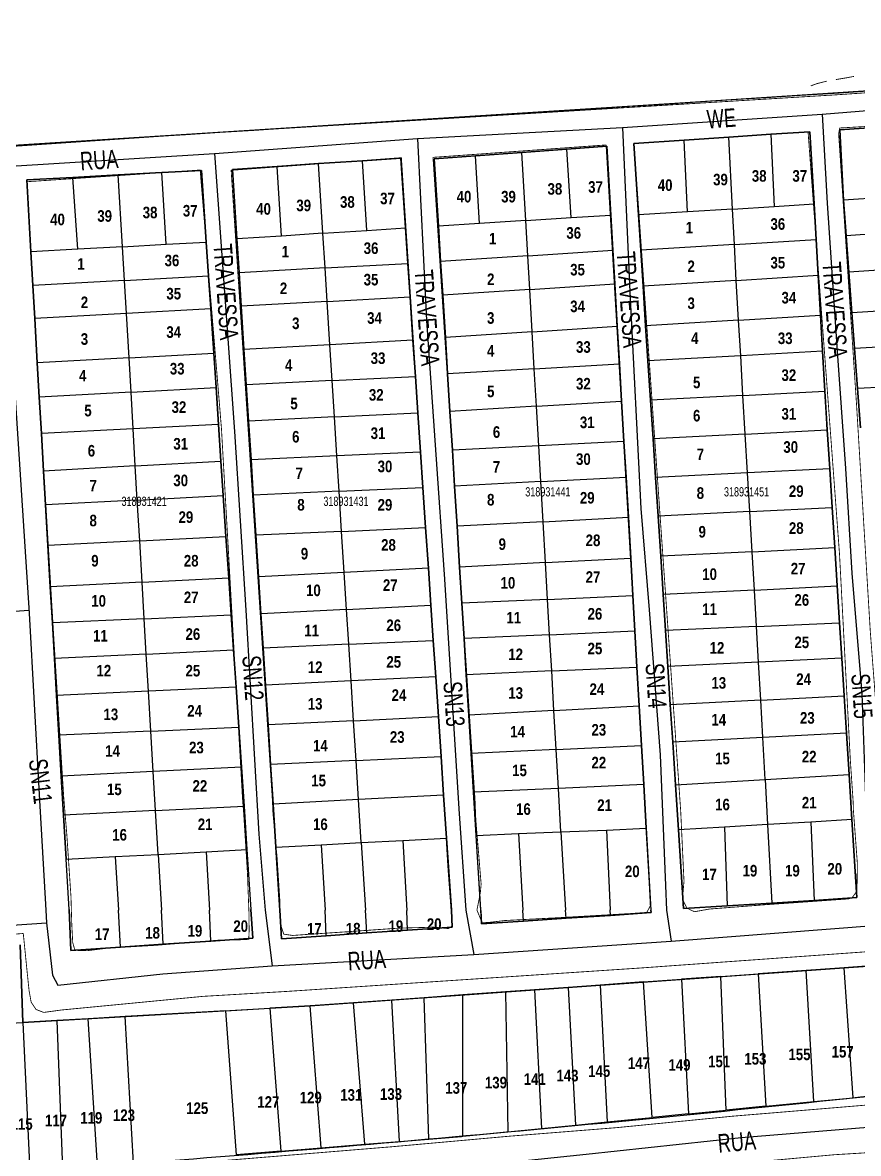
# Model space of a CAD drawing. Extents: x 204834 to 208707, y 4853033 to 4855981.
# Drawn here: x 207695.3 to 207876.3, y 4853666.6 to 4853911.4 of the extents above; entities that cross this region are included whole.
import ezdxf
from ezdxf.enums import TextEntityAlignment as Align

# ---------------------------------------------------------------- set-up
doc = ezdxf.new("R2010")
doc.units = 0
doc.header["$LTSCALE"] = 1.5
doc.header["$MEASUREMENT"] = 0
doc.linetypes.add('PHANTOMX2', pattern=[5, 2.5, -0.5, 0.5, -0.5, 0.5, -0.5])
doc.linetypes.add('TRACO_15', pattern=[3, 2, -1])
for name, color, linetype in [('CD-MALHA-LOTES', 40, 'CONTINUOUS'), ('CD_TXT_QUADRA', 7, 'CONTINUOUS'), ('RU-QUADRAS', 6, 'CONTINUOUS'), ('SV-CAMINHO-TRILHA', 20, 'CONTINUOUS'), ('SV-EIXO-RUA-N-PAV', 6, 'CONTINUOUS'), ('SV-RUA-NAO-PAV-S-GUIA-C-GUIA', 7, 'PHANTOMX2'), ('SV-TXT-RUA-N-PAV-S-GUIA-C-GUIA', 7, 'CONTINUOUS'), ('Th_NmrPort', 7, 'CONTINUOUS')]:
    doc.layers.add(name, color=color, linetype=linetype)
doc.styles.add('ARIAL', font='ARIAL.TTF')
doc.styles.get("Standard").update_dxf_attribs({"font": 'swisscbo.ttf'})

msp = doc.modelspace()

# ---------------------------------------------------------------- linework, layer by layer
at = {"layer": 'CD-MALHA-LOTES', "linetype": 'Continuous'}
for p, q in [((208114.89, 4853911.84), (207838.75, 4853894.06)), ((207838.75, 4853894.06), (207606.11, 4853879.3)), ((207881.62, 4853888.82), (207872.23, 4853888.21)), ((207848.21, 4853886.62), (207838.53, 4853885.99)), ((207857.29, 4853887.22), (207848.21, 4853886.62)), ((207849.03, 4853871.04), (207848.21, 4853886.62)), ((207865.76, 4853887.78), (207857.29, 4853887.22)), ((207857.29, 4853887.22), (207858.02, 4853871.61)), ((207866.67, 4853872.15), (207865.76, 4853887.78)), ((207872.23, 4853888.21), (207873.05, 4853872.94)), ((207813.16, 4853884.03), (207803.39, 4853883.32)), ((207821.82, 4853884.66), (207813.16, 4853884.03)), ((207814.07, 4853869.19), (207813.16, 4853884.03)), ((207822.68, 4853869.75), (207821.82, 4853884.66)), ((207838.53, 4853885.99), (207827.65, 4853885.27)), ((207827.65, 4853885.27), (207828.66, 4853869.77)), ((207839.27, 4853870.43), (207838.53, 4853885.99)), ((207768.92, 4853881.49), (207759.4, 4853880.87)), ((207777.19, 4853882.04), (207768.92, 4853881.49)), ((207769.83, 4853866.41), (207768.92, 4853881.49)), ((207778.21, 4853866.95), (207777.19, 4853882.04)), ((207793.37, 4853882.6), (207784.45, 4853881.95)), ((207784.45, 4853881.95), (207785.36, 4853867.34)), ((207803.39, 4853883.32), (207793.37, 4853882.6)), ((207794.27, 4853867.91), (207793.37, 4853882.6)), ((207804.25, 4853868.56), (207803.39, 4853883.32)), ((207725.44, 4853878.93), (207716.04, 4853878.43)), ((207734.06, 4853879.4), (207725.44, 4853878.93)), ((207726.39, 4853863.41), (207725.44, 4853878.93)), ((207735.1, 4853863.89), (207734.06, 4853879.4)), ((207750.46, 4853880.28), (207740.75, 4853879.64)), ((207740.75, 4853879.64), (207741.72, 4853864.59)), ((207759.4, 4853880.87), (207750.46, 4853880.28)), ((207751.38, 4853865.21), (207750.46, 4853880.28)), ((207760.35, 4853865.79), (207759.4, 4853880.87)), ((207706.23, 4853877.9), (207696.21, 4853877.36)), ((207696.21, 4853877.36), (207697.12, 4853861.79)), ((207716.04, 4853878.43), (207706.23, 4853877.9)), ((207707.31, 4853862.36), (207706.23, 4853877.9)), ((207716.95, 4853862.89), (207716.04, 4853878.43)), ((207849.03, 4853871.04), (207858.02, 4853871.61)), ((207858.02, 4853871.61), (207866.67, 4853872.15)), ((207867.12, 4853864.49), (207866.67, 4853872.15)), ((207882.43, 4853873.59), (207873.05, 4853872.94)), ((207873.05, 4853872.94), (207873.62, 4853865.28)), ((207804.25, 4853868.56), (207814.07, 4853869.19)), ((207814.07, 4853869.19), (207822.68, 4853869.75)), ((207823.12, 4853862.13), (207822.68, 4853869.75)), ((207839.27, 4853870.43), (207828.66, 4853869.77)), ((207828.66, 4853869.77), (207829.16, 4853862.12)), ((207849.03, 4853871.04), (207839.27, 4853870.43)), ((207849.43, 4853863.39), (207849.03, 4853871.04)), ((207769.83, 4853866.41), (207778.21, 4853866.95)), ((207778.72, 4853859.28), (207778.21, 4853866.95)), ((207794.27, 4853867.91), (207785.36, 4853867.34)), ((207785.36, 4853867.34), (207785.83, 4853859.72)), ((207804.25, 4853868.56), (207794.27, 4853867.91)), ((207804.69, 4853860.94), (207804.25, 4853868.56)), ((207751.38, 4853865.21), (207741.72, 4853864.59)), ((207741.72, 4853864.59), (207742.19, 4853857.26)), ((207760.35, 4853865.79), (207751.38, 4853865.21)), ((207760.35, 4853865.79), (207769.83, 4853866.41)), ((207760.82, 4853858.29), (207760.35, 4853865.79)), ((207849.43, 4853863.39), (207867.12, 4853864.49)), ((207867.58, 4853856.72), (207867.12, 4853864.49)), ((207891.67, 4853866.53), (207873.62, 4853865.28)), ((207873.62, 4853865.28), (207874.2, 4853857.4)), ((207707.31, 4853862.36), (207697.12, 4853861.79)), ((207716.95, 4853862.89), (207707.31, 4853862.36)), ((207716.95, 4853862.89), (207726.39, 4853863.41)), ((207717.38, 4853855.6), (207716.95, 4853862.89)), ((207726.39, 4853863.41), (207735.1, 4853863.89)), ((207735.59, 4853856.6), (207735.1, 4853863.89)), ((207804.69, 4853860.94), (207823.12, 4853862.13)), ((207823.55, 4853854.83), (207823.12, 4853862.13)), ((207849.43, 4853863.39), (207829.16, 4853862.12)), ((207829.16, 4853862.12), (207829.66, 4853854.35)), ((207849.84, 4853855.61), (207849.43, 4853863.39)), ((207697.12, 4853861.79), (207697.54, 4853854.5)), ((207804.69, 4853860.94), (207785.83, 4853859.72)), ((207785.83, 4853859.72), (207786.29, 4853852.43)), ((207805.11, 4853853.64), (207804.69, 4853860.94)), ((207760.82, 4853858.29), (207742.19, 4853857.26)), ((207742.19, 4853857.26), (207742.65, 4853850.03)), ((207760.82, 4853858.29), (207778.72, 4853859.28)), ((207761.27, 4853851.05), (207760.82, 4853858.29)), ((207779.21, 4853852.05), (207778.72, 4853859.28)), ((207892.22, 4853858.65), (207874.2, 4853857.4)), ((207874.2, 4853857.4), (207874.86, 4853848.55)), ((207717.38, 4853855.6), (207697.54, 4853854.5)), ((207697.54, 4853854.5), (207697.95, 4853847.32)), ((207717.38, 4853855.6), (207735.59, 4853856.6)), ((207717.8, 4853848.42), (207717.38, 4853855.6)), ((207736.07, 4853849.43), (207735.59, 4853856.6)), ((207805.11, 4853853.64), (207823.55, 4853854.83)), ((207824.08, 4853845.68), (207823.55, 4853854.83)), ((207849.84, 4853855.61), (207829.66, 4853854.35)), ((207849.84, 4853855.61), (207867.58, 4853856.72)), ((207850.34, 4853847.01), (207849.84, 4853855.61)), ((207868.08, 4853848.11), (207867.58, 4853856.72)), ((207761.27, 4853851.05), (207779.21, 4853852.05)), ((207779.84, 4853842.65), (207779.21, 4853852.05)), ((207805.11, 4853853.64), (207786.29, 4853852.43)), ((207786.29, 4853852.43), (207786.86, 4853843.27)), ((207805.63, 4853844.49), (207805.11, 4853853.64)), ((207829.66, 4853854.35), (207830.22, 4853845.75)), ((207761.27, 4853851.05), (207742.65, 4853850.03)), ((207742.65, 4853850.03), (207743.25, 4853840.63)), ((207761.86, 4853841.66), (207761.27, 4853851.05)), ((207892.84, 4853849.8), (207874.86, 4853848.55)), ((207717.8, 4853848.42), (207697.95, 4853847.32)), ((207697.95, 4853847.32), (207698.51, 4853837.75)), ((207736.07, 4853849.43), (207717.8, 4853848.42)), ((207718.36, 4853838.85), (207717.8, 4853848.42)), ((207736.71, 4853839.86), (207736.07, 4853849.43)), ((207850.34, 4853847.01), (207868.08, 4853848.11)), ((207868.54, 4853840.27), (207868.08, 4853848.11)), ((207874.86, 4853848.55), (207875.43, 4853840.85)), ((207805.63, 4853844.49), (207824.08, 4853845.68)), ((207824.55, 4853837.55), (207824.08, 4853845.68)), ((207850.34, 4853847.01), (207830.22, 4853845.75)), ((207830.22, 4853845.75), (207830.71, 4853838.21)), ((207850.79, 4853839.3), (207850.34, 4853847.01)), ((207779.84, 4853842.65), (207761.86, 4853841.66)), ((207780.37, 4853834.83), (207779.84, 4853842.65)), ((207805.63, 4853844.49), (207786.86, 4853843.27)), ((207786.86, 4853843.27), (207787.35, 4853835.36)), ((207806.1, 4853836.46), (207805.63, 4853844.49)), ((207718.36, 4853838.85), (207736.71, 4853839.86)), ((207737.2, 4853832.41), (207736.71, 4853839.86)), ((207761.86, 4853841.66), (207743.25, 4853840.63)), ((207743.25, 4853840.63), (207743.74, 4853832.98)), ((207762.35, 4853833.92), (207761.86, 4853841.66)), ((207868.54, 4853840.27), (207850.79, 4853839.3)), ((207869.04, 4853831.66), (207868.54, 4853840.27)), ((207893.4, 4853841.87), (207875.43, 4853840.85)), ((207875.43, 4853840.85), (207876.07, 4853832.2)), ((207718.36, 4853838.85), (207698.51, 4853837.75)), ((207698.51, 4853837.75), (207698.94, 4853830.3)), ((207718.8, 4853831.4), (207718.36, 4853838.85)), ((207806.1, 4853836.46), (207824.55, 4853837.55)), ((207825.01, 4853829.46), (207824.55, 4853837.55)), ((207850.79, 4853839.3), (207830.71, 4853838.21)), ((207830.71, 4853838.21), (207831.27, 4853829.66)), ((207851.29, 4853830.72), (207850.79, 4853839.3)), ((207806.1, 4853836.46), (207787.35, 4853835.36)), ((207787.35, 4853835.36), (207787.85, 4853827.26)), ((207806.57, 4853828.37), (207806.1, 4853836.46)), ((207762.35, 4853833.92), (207743.74, 4853832.98)), ((207743.74, 4853832.98), (207744.25, 4853825.11)), ((207762.35, 4853833.92), (207780.37, 4853834.83)), ((207762.85, 4853826.05), (207762.35, 4853833.92)), ((207780.9, 4853826.97), (207780.37, 4853834.83)), ((207894, 4853833.21), (207876.07, 4853832.2)), ((207718.8, 4853831.4), (207698.94, 4853830.3)), ((207698.94, 4853830.3), (207699.4, 4853822.43)), ((207718.8, 4853831.4), (207737.2, 4853832.41)), ((207719.26, 4853823.44), (207718.8, 4853831.4)), ((207737.74, 4853824.38), (207737.2, 4853832.41)), ((207851.29, 4853830.72), (207831.27, 4853829.66)), ((207851.29, 4853830.72), (207869.04, 4853831.66)), ((207851.78, 4853822.33), (207851.29, 4853830.72)), ((207869.32, 4853827), (207869.04, 4853831.66)), ((207876.07, 4853832.2), (207876.7, 4853823.7)), ((207806.57, 4853828.37), (207787.85, 4853827.26)), ((207806.57, 4853828.37), (207825.01, 4853829.46)), ((207807.06, 4853819.8), (207806.57, 4853828.37)), ((207825.52, 4853820.76), (207825.01, 4853829.46)), ((207831.27, 4853829.66), (207831.81, 4853821.33)), ((207762.85, 4853826.05), (207744.25, 4853825.11)), ((207744.25, 4853825.11), (207744.78, 4853816.79)), ((207762.85, 4853826.05), (207780.9, 4853826.97)), ((207763.38, 4853817.62), (207762.85, 4853826.05)), ((207781.48, 4853818.43), (207780.9, 4853826.97)), ((207787.85, 4853827.26), (207788.37, 4853818.82)), ((207869.55, 4853823.22), (207869.32, 4853827)), ((207719.26, 4853823.44), (207699.4, 4853822.43)), ((207737.74, 4853824.38), (207719.26, 4853823.44)), ((207719.73, 4853815.44), (207719.26, 4853823.44)), ((207738.27, 4853816.47), (207737.74, 4853824.38)), ((207851.78, 4853822.33), (207869.55, 4853823.22)), ((207870.08, 4853814.84), (207869.55, 4853823.22)), ((207699.4, 4853822.43), (207699.87, 4853814.34)), ((207825.52, 4853820.76), (207807.06, 4853819.8)), ((207825.97, 4853813), (207825.52, 4853820.76)), ((207851.78, 4853822.33), (207831.81, 4853821.33)), ((207831.81, 4853821.33), (207832.36, 4853812.95)), ((207852.27, 4853813.95), (207851.78, 4853822.33)), ((207781.48, 4853818.43), (207763.38, 4853817.62)), ((207781.99, 4853810.79), (207781.48, 4853818.43)), ((207807.06, 4853819.8), (207788.37, 4853818.82)), ((207788.37, 4853818.82), (207788.86, 4853811.07)), ((207807.51, 4853812.04), (207807.06, 4853819.8)), ((207719.73, 4853815.44), (207699.87, 4853814.34)), ((207719.73, 4853815.44), (207738.27, 4853816.47)), ((207720.16, 4853808.06), (207719.73, 4853815.44)), ((207738.77, 4853809.01), (207738.27, 4853816.47)), ((207763.38, 4853817.62), (207744.78, 4853816.79)), ((207744.78, 4853816.79), (207745.27, 4853809.14)), ((207763.86, 4853809.97), (207763.38, 4853817.62)), ((207699.87, 4853814.34), (207700.29, 4853807.05)), ((207807.51, 4853812.04), (207825.97, 4853813)), ((207826.47, 4853804.32), (207825.97, 4853813)), ((207852.27, 4853813.95), (207832.36, 4853812.95)), ((207832.36, 4853812.95), (207832.9, 4853804.57)), ((207870.08, 4853814.84), (207852.27, 4853813.95)), ((207852.76, 4853805.57), (207852.27, 4853813.95)), ((207870.61, 4853806.46), (207870.08, 4853814.84)), ((207763.86, 4853809.97), (207781.99, 4853810.79)), ((207782.58, 4853802.08), (207781.99, 4853810.79)), ((207807.51, 4853812.04), (207788.86, 4853811.07)), ((207788.86, 4853811.07), (207789.39, 4853802.39)), ((207808.01, 4853803.36), (207807.51, 4853812.04)), ((207720.16, 4853808.06), (207700.29, 4853807.05)), ((207720.16, 4853808.06), (207738.77, 4853809.01)), ((207720.68, 4853799.22), (207720.16, 4853808.06)), ((207739.36, 4853800.17), (207738.77, 4853809.01)), ((207763.86, 4853809.97), (207745.27, 4853809.14)), ((207745.27, 4853809.14), (207745.83, 4853800.44)), ((207764.4, 4853801.27), (207763.86, 4853809.97)), ((207700.29, 4853807.05), (207700.8, 4853798.21)), ((207852.76, 4853805.57), (207832.9, 4853804.57)), ((207852.76, 4853805.57), (207870.61, 4853806.46)), ((207853.27, 4853796.88), (207852.76, 4853805.57)), ((207871.16, 4853797.78), (207870.61, 4853806.46)), ((207808.01, 4853803.36), (207789.39, 4853802.39)), ((207808.01, 4853803.36), (207826.47, 4853804.32)), ((207808.52, 4853794.51), (207808.01, 4853803.36)), ((207826.98, 4853795.47), (207826.47, 4853804.32)), ((207832.9, 4853804.57), (207833.47, 4853795.89)), ((207764.4, 4853801.27), (207745.83, 4853800.44)), ((207764.4, 4853801.27), (207782.58, 4853802.08)), ((207764.97, 4853792.35), (207764.4, 4853801.27)), ((207783.17, 4853793.28), (207782.58, 4853802.08)), ((207789.39, 4853802.39), (207789.94, 4853793.54)), ((207720.68, 4853799.22), (207700.8, 4853798.21)), ((207700.8, 4853798.21), (207701.32, 4853789.25)), ((207720.68, 4853799.22), (207739.36, 4853800.17)), ((207721.2, 4853790.26), (207720.68, 4853799.22)), ((207739.96, 4853791.22), (207739.36, 4853800.17)), ((207745.83, 4853800.44), (207746.41, 4853791.41)), ((207853.27, 4853796.88), (207833.47, 4853795.89)), ((207833.47, 4853795.89), (207834.01, 4853787.59)), ((207853.27, 4853796.88), (207871.16, 4853797.78)), ((207853.76, 4853788.57), (207853.27, 4853796.88)), ((207871.69, 4853789.47), (207871.16, 4853797.78)), ((207783.17, 4853793.28), (207764.97, 4853792.35)), ((207783.71, 4853785.3), (207783.17, 4853793.28)), ((207808.52, 4853794.51), (207789.94, 4853793.54)), ((207789.94, 4853793.54), (207790.43, 4853785.72)), ((207808.52, 4853794.51), (207826.98, 4853795.47)), ((207808.98, 4853786.56), (207808.52, 4853794.51)), ((207827.45, 4853787.39), (207826.98, 4853795.47)), ((207721.2, 4853790.26), (207739.96, 4853791.22)), ((207740.5, 4853783.18), (207739.96, 4853791.22)), ((207764.97, 4853792.35), (207746.41, 4853791.41)), ((207746.41, 4853791.41), (207746.92, 4853783.42)), ((207765.47, 4853784.37), (207764.97, 4853792.35)), ((207721.2, 4853790.26), (207701.32, 4853789.25)), ((207701.32, 4853789.25), (207701.78, 4853781.46)), ((207721.67, 4853782.35), (207721.2, 4853790.26)), ((207853.76, 4853788.57), (207834.01, 4853787.59)), ((207853.76, 4853788.57), (207871.69, 4853789.47)), ((207854.22, 4853780.68), (207853.76, 4853788.57)), ((207872.19, 4853781.45), (207871.69, 4853789.47)), ((207808.98, 4853786.56), (207790.43, 4853785.72)), ((207808.98, 4853786.56), (207827.45, 4853787.39)), ((207809.42, 4853778.89), (207808.98, 4853786.56)), ((207827.89, 4853779.73), (207827.45, 4853787.39)), ((207834.01, 4853787.59), (207834.52, 4853779.83)), ((207765.47, 4853784.37), (207746.92, 4853783.42)), ((207765.47, 4853784.37), (207783.71, 4853785.3)), ((207765.94, 4853776.83), (207765.47, 4853784.37)), ((207784.23, 4853777.65), (207783.71, 4853785.3)), ((207790.43, 4853785.72), (207790.91, 4853778.06)), ((207721.67, 4853782.35), (207701.78, 4853781.46)), ((207701.78, 4853781.46), (207702.22, 4853773.76)), ((207721.67, 4853782.35), (207740.5, 4853783.18)), ((207722.11, 4853774.71), (207721.67, 4853782.35)), ((207741, 4853775.6), (207740.5, 4853783.18)), ((207746.92, 4853783.42), (207747.39, 4853776)), ((207854.22, 4853780.68), (207872.19, 4853781.45)), ((207872.68, 4853773.85), (207872.19, 4853781.45)), ((207809.42, 4853778.89), (207790.91, 4853778.06)), ((207809.42, 4853778.89), (207827.89, 4853779.73)), ((207809.87, 4853771.07), (207809.42, 4853778.89)), ((207828.34, 4853771.91), (207827.89, 4853779.73)), ((207854.22, 4853780.68), (207834.52, 4853779.83)), ((207834.52, 4853779.83), (207835.02, 4853772.04)), ((207854.67, 4853772.99), (207854.22, 4853780.68)), ((207765.94, 4853776.83), (207747.39, 4853776)), ((207765.94, 4853776.83), (207784.23, 4853777.65)), ((207766.44, 4853768.91), (207765.94, 4853776.83)), ((207784.76, 4853769.79), (207784.23, 4853777.65)), ((207790.91, 4853778.06), (207791.39, 4853770.24)), ((207722.11, 4853774.71), (207702.22, 4853773.76)), ((207702.22, 4853773.76), (207702.69, 4853765.73)), ((207722.11, 4853774.71), (207741, 4853775.6)), ((207722.58, 4853766.67), (207722.11, 4853774.71)), ((207741.54, 4853767.57), (207741, 4853775.6)), ((207747.39, 4853776), (207747.9, 4853768.02)), ((207872.68, 4853773.85), (207854.67, 4853772.99)), ((207873.19, 4853765.69), (207872.68, 4853773.85)), ((207809.87, 4853771.07), (207828.34, 4853771.91)), ((207828.83, 4853763.52), (207828.34, 4853771.91)), ((207854.67, 4853772.99), (207835.02, 4853772.04)), ((207835.02, 4853772.04), (207835.56, 4853763.76)), ((207855.15, 4853764.77), (207854.67, 4853772.99)), ((207766.44, 4853768.91), (207747.9, 4853768.02)), ((207784.76, 4853769.79), (207766.44, 4853768.91)), ((207766.98, 4853760.29), (207766.44, 4853768.91)), ((207785.34, 4853761.17), (207784.76, 4853769.79)), ((207809.87, 4853771.07), (207791.39, 4853770.24)), ((207791.39, 4853770.24), (207791.94, 4853761.46)), ((207810.37, 4853762.49), (207809.87, 4853771.07)), ((207722.58, 4853766.67), (207702.69, 4853765.73)), ((207741.54, 4853767.57), (207722.58, 4853766.67)), ((207723.09, 4853758.02), (207722.58, 4853766.67)), ((207742.12, 4853758.87), (207741.54, 4853767.57)), ((207747.9, 4853768.02), (207748.46, 4853759.4)), ((207702.69, 4853765.73), (207703.19, 4853757.14)), ((207855.15, 4853764.77), (207835.56, 4853763.76)), ((207855.15, 4853764.77), (207873.19, 4853765.69)), ((207855.62, 4853756.66), (207855.15, 4853764.77)), ((207873.7, 4853757.59), (207873.19, 4853765.69)), ((207810.37, 4853762.49), (207791.94, 4853761.46)), ((207791.94, 4853761.46), (207792.45, 4853753.23)), ((207810.37, 4853762.49), (207828.83, 4853763.52)), ((207810.85, 4853754.07), (207810.37, 4853762.49)), ((207829.32, 4853754.92), (207828.83, 4853763.52)), ((207835.56, 4853763.76), (207836.09, 4853755.66)), ((207766.98, 4853760.29), (207748.46, 4853759.4)), ((207748.46, 4853759.4), (207749.01, 4853750.82)), ((207766.98, 4853760.29), (207785.34, 4853761.17)), ((207767.52, 4853751.68), (207766.98, 4853760.29)), ((207785.92, 4853752.54), (207785.34, 4853761.17)), ((207723.09, 4853758.02), (207703.19, 4853757.14)), ((207703.19, 4853757.14), (207703.7, 4853748.3)), ((207723.09, 4853758.02), (207742.12, 4853758.87)), ((207723.6, 4853749.29), (207723.09, 4853758.02)), ((207742.7, 4853750.24), (207742.12, 4853758.87)), ((207855.62, 4853756.66), (207836.09, 4853755.66)), ((207873.7, 4853757.59), (207855.62, 4853756.66)), ((207856.12, 4853747.58), (207855.62, 4853756.66)), ((207874.27, 4853748.65), (207873.7, 4853757.59)), ((207810.85, 4853754.07), (207829.32, 4853754.92)), ((207829.81, 4853746.49), (207829.32, 4853754.92)), ((207836.09, 4853755.66), (207836.69, 4853746.43)), ((207767.52, 4853751.68), (207749.01, 4853750.82)), ((207767.52, 4853751.68), (207785.92, 4853752.54)), ((207768.06, 4853743.21), (207767.52, 4853751.68)), ((207786.48, 4853744.18), (207785.92, 4853752.54)), ((207810.85, 4853754.07), (207792.45, 4853753.23)), ((207792.45, 4853753.23), (207792.97, 4853744.8)), ((207811.34, 4853745.64), (207810.85, 4853754.07)), ((207723.6, 4853749.29), (207703.7, 4853748.3)), ((207742.7, 4853750.24), (207723.6, 4853749.29)), ((207724.1, 4853740.87), (207723.6, 4853749.29)), ((207743.26, 4853741.82), (207742.7, 4853750.24)), ((207749.01, 4853750.82), (207749.56, 4853742.23)), ((207703.7, 4853748.3), (207704.19, 4853739.88)), ((207836.69, 4853746.43), (207856.12, 4853747.58)), ((207856.12, 4853747.58), (207874.27, 4853748.65)), ((207856.12, 4853747.58), (207856.63, 4853737.81)), ((207874.89, 4853738.89), (207874.27, 4853748.65)), ((207811.34, 4853745.64), (207792.97, 4853744.8)), ((207792.97, 4853744.8), (207793.55, 4853735.45)), ((207829.81, 4853746.49), (207811.34, 4853745.64)), ((207811.88, 4853736.24), (207811.34, 4853745.64)), ((207830.36, 4853737.04), (207829.81, 4853746.49)), ((207836.69, 4853746.43), (207837.33, 4853736.67)), ((207768.06, 4853743.21), (207749.56, 4853742.23)), ((207749.56, 4853742.23), (207750.15, 4853732.93)), ((207786.48, 4853744.18), (207768.06, 4853743.21)), ((207768.64, 4853733.9), (207768.06, 4853743.21)), ((207787.11, 4853734.88), (207786.48, 4853744.18)), ((207724.1, 4853740.87), (207704.19, 4853739.88)), ((207704.19, 4853739.88), (207704.74, 4853730.32)), ((207724.1, 4853740.87), (207743.26, 4853741.82)), ((207724.65, 4853731.37), (207724.1, 4853740.87)), ((207743.9, 4853732.39), (207743.26, 4853741.82)), ((207821.77, 4853736.59), (207830.36, 4853737.04)), ((207830.36, 4853737.04), (207831.36, 4853719.31)), ((207847.26, 4853737.25), (207837.33, 4853736.67)), ((207856.63, 4853737.81), (207847.26, 4853737.25)), ((207847.26, 4853737.25), (207847.9, 4853720.22)), ((207865.97, 4853738.36), (207856.63, 4853737.81)), ((207856.63, 4853737.81), (207857.52, 4853720.83)), ((207874.89, 4853738.89), (207865.97, 4853738.36)), ((207865.97, 4853738.36), (207866.71, 4853721.41)), ((207875.95, 4853722), (207874.89, 4853738.89)), ((207777.63, 4853734.38), (207787.11, 4853734.88)), ((207787.11, 4853734.88), (207788.16, 4853719.29)), ((207793.55, 4853735.45), (207802.72, 4853735.85)), ((207794.56, 4853719.24), (207793.55, 4853735.45)), ((207802.72, 4853735.85), (207811.88, 4853736.24)), ((207802.72, 4853735.85), (207803.64, 4853719.31)), ((207811.88, 4853736.24), (207821.77, 4853736.59)), ((207811.88, 4853736.24), (207812.86, 4853719.31)), ((207821.77, 4853736.59), (207822.57, 4853719.38)), ((207837.33, 4853736.67), (207838.44, 4853719.63)), ((207735.06, 4853731.92), (207743.9, 4853732.39)), ((207743.9, 4853732.39), (207744.76, 4853719.43)), ((207750.15, 4853732.93), (207759.96, 4853733.45)), ((207751.03, 4853719.31), (207750.15, 4853732.93)), ((207759.96, 4853733.45), (207768.64, 4853733.9)), ((207759.96, 4853733.45), (207760.81, 4853719.31)), ((207768.64, 4853733.9), (207777.63, 4853734.38)), ((207768.64, 4853733.9), (207769.56, 4853719.3)), ((207777.63, 4853734.38), (207778.54, 4853719.22)), ((207704.74, 4853730.32), (207715.36, 4853730.88)), ((207705.37, 4853719.41), (207704.74, 4853730.32)), ((207715.36, 4853730.88), (207724.65, 4853731.37)), ((207715.36, 4853730.88), (207716.05, 4853719.31)), ((207724.65, 4853731.37), (207735.06, 4853731.92)), ((207724.65, 4853731.37), (207725.36, 4853719.31)), ((207735.06, 4853731.92), (207735.81, 4853719.31)), ((207838.44, 4853719.63), (207847.9, 4853720.22)), ((207847.9, 4853720.22), (207857.52, 4853720.83)), ((207857.52, 4853720.83), (207866.71, 4853721.41)), ((207866.71, 4853721.41), (207875.95, 4853722)), ((207705.37, 4853719.41), (207705.77, 4853710.55)), ((207716.53, 4853711.27), (207716.05, 4853719.31)), ((207725.77, 4853711.89), (207725.36, 4853719.31)), ((207736.06, 4853712.58), (207735.81, 4853719.31)), ((207745.14, 4853713.19), (207744.76, 4853719.43)), ((207751.03, 4853719.31), (207751.36, 4853713.09)), ((207761.06, 4853713.75), (207760.81, 4853719.31)), ((207769.85, 4853714.35), (207769.56, 4853719.3)), ((207778.66, 4853714.96), (207778.54, 4853719.22)), ((207788.34, 4853715.62), (207788.16, 4853719.29)), ((207794.56, 4853719.24), (207794.71, 4853716.31)), ((207803.74, 4853716.9), (207803.64, 4853719.31)), ((207803.74, 4853716.9), (207812.98, 4853717.52)), ((207812.98, 4853717.52), (207812.86, 4853719.31)), ((207812.98, 4853717.52), (207822.61, 4853718.16)), ((207822.61, 4853718.16), (207822.57, 4853719.38)), ((207822.61, 4853718.16), (207831.38, 4853718.75)), ((207831.38, 4853718.75), (207831.36, 4853719.31)), ((207769.85, 4853714.35), (207778.66, 4853714.96)), ((207778.66, 4853714.96), (207788.34, 4853715.62)), ((207794.71, 4853716.31), (207803.74, 4853716.9)), ((207725.77, 4853711.89), (207736.06, 4853712.58)), ((207736.06, 4853712.58), (207745.14, 4853713.19)), ((207751.36, 4853713.09), (207761.06, 4853713.75)), ((207761.06, 4853713.75), (207769.85, 4853714.35)), ((207695.4, 4853694.96), (207694.8, 4853711.79)), ((207705.77, 4853710.55), (207716.53, 4853711.27)), ((207716.53, 4853711.27), (207725.77, 4853711.89)), ((207846.49, 4853704.94), (207854.56, 4853705.51)), ((207864.96, 4853706.24), (207854.56, 4853705.51)), ((207854.56, 4853705.51), (207856.23, 4853676.83)), ((207873.22, 4853706.83), (207864.96, 4853706.24)), ((207866.62, 4853677.85), (207864.96, 4853706.24)), ((207883.99, 4853707.59), (207873.22, 4853706.83)), ((207875.13, 4853678.69), (207873.22, 4853706.83)), ((207820.4, 4853703.08), (207813.46, 4853702.58)), ((207829.72, 4853703.75), (207820.4, 4853703.08)), ((207820.4, 4853703.08), (207821.92, 4853673.44)), ((207829.72, 4853703.75), (207837.97, 4853704.34)), ((207831.64, 4853674.4), (207829.72, 4853703.75)), ((207846.49, 4853704.94), (207837.97, 4853704.34)), ((207837.97, 4853704.34), (207839.51, 4853675.18)), ((207847.62, 4853675.98), (207846.49, 4853704.94)), ((207782.28, 4853700.34), (207775.23, 4853699.83)), ((207790.66, 4853700.94), (207782.28, 4853700.34)), ((207783.31, 4853669.75), (207782.28, 4853700.34)), ((207799.86, 4853701.6), (207790.66, 4853700.94)), ((207790.66, 4853670.35), (207790.66, 4853700.94)), ((207806.12, 4853702.05), (207799.86, 4853701.6)), ((207799.86, 4853701.6), (207800.37, 4853671.31)), ((207813.46, 4853702.58), (207806.12, 4853702.05)), ((207806.12, 4853702.05), (207807.68, 4853672.03)), ((207813.46, 4853702.58), (207815, 4853672.75)), ((207739.3, 4853697.5), (207748.87, 4853698.05)), ((207757.56, 4853698.56), (207748.87, 4853698.05)), ((207748.87, 4853698.05), (207751.2, 4853667.14)), ((207757.64, 4853698.56), (207757.56, 4853698.56)), ((207759.98, 4853667.85), (207757.56, 4853698.56)), ((207767, 4853699.23), (207757.64, 4853698.56)), ((207775.23, 4853699.83), (207767, 4853699.23)), ((207769.43, 4853668.62), (207767, 4853699.23)), ((207776.92, 4853669.23), (207775.23, 4853699.83)), ((207702.71, 4853695.38), (207695.4, 4853694.96)), ((207709.51, 4853695.78), (207702.71, 4853695.38)), ((207702.71, 4853695.38), (207703.99, 4853663.3)), ((207717.5, 4853696.24), (207709.51, 4853695.78)), ((207711.56, 4853663.91), (207709.51, 4853695.78)), ((207739.3, 4853697.5), (207717.5, 4853696.24)), ((207719.3, 4853664.54), (207717.5, 4853696.24)), ((207741.6, 4853666.36), (207739.3, 4853697.5)), ((207688.09, 4853694.6), (207695.4, 4853694.96)), ((207695.4, 4853694.96), (207696.87, 4853662.72)), ((207866.62, 4853677.85), (207875.13, 4853678.69)), ((207875.13, 4853678.69), (207885.54, 4853679.72)), ((207839.51, 4853675.18), (207847.62, 4853675.98)), ((207856.23, 4853676.83), (207847.62, 4853675.98)), ((207856.23, 4853676.83), (207866.62, 4853677.85)), ((207815, 4853672.75), (207821.92, 4853673.44)), ((207821.92, 4853673.44), (207831.64, 4853674.4)), ((207839.51, 4853675.18), (207831.64, 4853674.4)), ((207790.66, 4853670.35), (207800.37, 4853671.31)), ((207800.37, 4853671.31), (207807.68, 4853672.03)), ((207807.68, 4853672.03), (207815, 4853672.75)), ((207759.98, 4853667.85), (207769.43, 4853668.62)), ((207769.43, 4853668.62), (207776.92, 4853669.23)), ((207776.92, 4853669.23), (207783.31, 4853669.75)), ((207783.31, 4853669.75), (207790.36, 4853670.32)), ((207790.36, 4853670.32), (207790.66, 4853670.35)), ((207751.2, 4853667.14), (207741.6, 4853666.36)), ((207751.2, 4853667.14), (207759.98, 4853667.85))]:
    msp.add_line(p, q, dxfattribs=at)
at = {"layer": 'RU-QUADRAS', "linetype": 'Continuous'}
for points in [[(208114.89, 4853911.84, -0.001243), (207168.92, 4853852.43, 0.003722)], [(207694.8, 4853711.79), (207695.4, 4853694.96), (207757.56, 4853698.56), (207920.88, 4853710.19), (208006.55, 4853714.81, -0.013213), (208097.02, 4853710.39), (208091, 4853663.09), (208007.14, 4853677.32), (208007.05, 4853682.93), (207962.09, 4853679.96), (207885.54, 4853679.72, -0.008632), (207696.87, 4853662.72), (207636.13, 4853658.68)]]:
    msp.add_lwpolyline(points, format="xyb", dxfattribs=at)
msp.add_lwpolyline([(207876.7, 4853823.7), (207876.07, 4853832.2), (207875.43, 4853840.85), (207874.86, 4853848.55), (207874.2, 4853857.4), (207873.62, 4853865.28), (207873.05, 4853872.94), (207872.23, 4853888.21), (207872.23, 4853888.21), (207881.62, 4853888.82)], dxfattribs=at)
for points in [[(207827.65, 4853885.27), (207838.53, 4853885.99), (207848.21, 4853886.62), (207857.29, 4853887.22), (207865.76, 4853887.78), (207866.67, 4853872.15), (207867.12, 4853864.49), (207867.58, 4853856.72), (207868.08, 4853848.11), (207868.54, 4853840.27), (207869.04, 4853831.66), (207869.55, 4853823.22), (207870.08, 4853814.84), (207870.61, 4853806.46), (207871.16, 4853797.78), (207871.69, 4853789.47), (207872.19, 4853781.45), (207872.68, 4853773.85), (207873.19, 4853765.69), (207873.7, 4853757.59), (207874.27, 4853748.65), (207874.89, 4853738.89), (207875.95, 4853722), (207866.71, 4853721.41), (207857.52, 4853720.83), (207847.9, 4853720.22), (207838.44, 4853719.63), (207837.33, 4853736.67), (207836.69, 4853746.43), (207836.09, 4853755.66), (207835.56, 4853763.76), (207835.02, 4853772.04), (207834.52, 4853779.83), (207834.01, 4853787.59), (207833.47, 4853795.89), (207832.9, 4853804.57), (207832.36, 4853812.95), (207831.81, 4853821.33), (207831.27, 4853829.66), (207830.71, 4853838.21), (207830.22, 4853845.75), (207829.66, 4853854.35), (207829.16, 4853862.12), (207828.66, 4853869.77), (207827.65, 4853885.27)], [(207784.45, 4853881.95), (207793.37, 4853882.6), (207803.39, 4853883.32), (207813.16, 4853884.03), (207821.82, 4853884.66), (207822.68, 4853869.75), (207823.12, 4853862.13), (207823.55, 4853854.83), (207824.08, 4853845.68), (207824.55, 4853837.55), (207825.01, 4853829.46), (207825.52, 4853820.76), (207825.97, 4853813), (207826.47, 4853804.32), (207826.98, 4853795.47), (207827.45, 4853787.39), (207827.89, 4853779.73), (207828.34, 4853771.91), (207828.83, 4853763.52), (207829.32, 4853754.92), (207829.81, 4853746.49), (207830.36, 4853737.04), (207831.36, 4853719.31), (207831.38, 4853718.75), (207822.61, 4853718.16), (207812.98, 4853717.52), (207803.74, 4853716.9), (207794.71, 4853716.31), (207794.55, 4853719.43), (207793.55, 4853735.45), (207792.97, 4853744.8), (207792.45, 4853753.23), (207791.94, 4853761.46), (207791.39, 4853770.24), (207790.91, 4853778.06), (207790.43, 4853785.72), (207789.94, 4853793.54), (207789.39, 4853802.39), (207788.86, 4853811.07), (207788.37, 4853818.82), (207787.85, 4853827.26), (207787.35, 4853835.36), (207786.86, 4853843.27), (207786.29, 4853852.43), (207785.83, 4853859.72), (207785.36, 4853867.34), (207784.45, 4853881.95)], [(207740.75, 4853879.64), (207750.46, 4853880.28), (207759.4, 4853880.87), (207768.92, 4853881.49), (207777.19, 4853882.04), (207778.21, 4853866.95), (207778.72, 4853859.28), (207779.21, 4853852.05), (207779.84, 4853842.65), (207780.37, 4853834.83), (207780.9, 4853826.97), (207781.48, 4853818.43), (207781.99, 4853810.79), (207782.58, 4853802.08), (207783.17, 4853793.28), (207783.71, 4853785.3), (207784.23, 4853777.65), (207784.76, 4853769.79), (207785.34, 4853761.17), (207785.92, 4853752.54), (207786.48, 4853744.18), (207787.11, 4853734.88), (207788.16, 4853719.29), (207788.34, 4853715.62), (207778.66, 4853714.96), (207769.85, 4853714.35), (207761.06, 4853713.75), (207751.36, 4853713.09), (207751.03, 4853719.31), (207750.15, 4853732.93), (207749.56, 4853742.23), (207749.01, 4853750.82), (207748.46, 4853759.4), (207747.9, 4853768.02), (207747.39, 4853776), (207746.92, 4853783.42), (207746.41, 4853791.41), (207745.83, 4853800.44), (207745.27, 4853809.14), (207744.78, 4853816.79), (207744.25, 4853825.11), (207743.74, 4853832.98), (207743.25, 4853840.63), (207742.65, 4853850.03), (207742.19, 4853857.26), (207741.72, 4853864.59), (207740.75, 4853879.64)], [(207696.21, 4853877.36), (207706.23, 4853877.9), (207716.04, 4853878.43), (207725.44, 4853878.93), (207734.06, 4853879.4), (207735.1, 4853863.89), (207735.59, 4853856.6), (207736.07, 4853849.43), (207736.71, 4853839.86), (207737.2, 4853832.41), (207737.74, 4853824.38), (207738.27, 4853816.47), (207738.77, 4853809.01), (207739.36, 4853800.17), (207739.96, 4853791.22), (207740.5, 4853783.18), (207741, 4853775.6), (207741.54, 4853767.57), (207742.12, 4853758.87), (207742.7, 4853750.24), (207743.26, 4853741.82), (207743.9, 4853732.39), (207744.76, 4853719.43), (207745.14, 4853713.19), (207736.06, 4853712.58), (207725.77, 4853711.89), (207716.53, 4853711.27), (207705.77, 4853710.55), (207705.37, 4853719.41), (207704.74, 4853730.32), (207704.19, 4853739.88), (207703.7, 4853748.3), (207703.19, 4853757.14), (207702.69, 4853765.73), (207702.22, 4853773.76), (207701.78, 4853781.46), (207701.32, 4853789.25), (207700.8, 4853798.21), (207700.29, 4853807.05), (207699.87, 4853814.34), (207699.4, 4853822.43), (207698.94, 4853830.3), (207698.51, 4853837.75), (207697.95, 4853847.32), (207697.54, 4853854.5), (207697.12, 4853861.79), (207696.21, 4853877.36)]]:
    msp.add_lwpolyline(points, close=True, dxfattribs=at)
at = {"layer": 'SV-CAMINHO-TRILHA', "linetype": 'TRACO_15', "ltscale": 0.5, "const_width": 0.18}
for points in [[(207869.43, 4853898.73), (207867.49, 4853898.24)], [(207874.03, 4853899.51), (207871.4, 4853899.07)], [(207874.36, 4853899.58), (207874.03, 4853899.51)], [(207875.34, 4853899.76), (207874.36, 4853899.58)], [(207866.55, 4853897.92), (207865.97, 4853897.69)], [(207867.07, 4853898.13), (207866.55, 4853897.92)], [(207867.49, 4853898.24), (207867.07, 4853898.13)]]:
    msp.add_lwpolyline(points, dxfattribs=at)
at = {"layer": 'SV-EIXO-RUA-N-PAV'}
for points in [[(207690.37, 4853880.19), (207736.9, 4853883.08), (207780.83, 4853886.32), (207825.2, 4853888.67), (207868.4, 4853891.61), (207889.76, 4853893.28), (207912.03, 4853894.54), (207935.64, 4853896.34), (207955.58, 4853897.48), (207967.36, 4853898.53), (207980.55, 4853899.47), (207997.03, 4853901.04), (208014.44, 4853902.77), (208029.13, 4853904.24), (208040.89, 4853905.12), (208046.17, 4853905.12), (208061.75, 4853906.3), (208082.02, 4853907.18), (208106.37, 4853908.91)], [(207868.4, 4853891.61), (207869.52, 4853872.3), (207871.62, 4853841.26), (207873.49, 4853814.88), (207874.89, 4853792.24), (207876.99, 4853766.21), (207877.92, 4853741.94), (207879.81, 4853726.37), (207880.75, 4853719.3)], [(207780.83, 4853886.32), (207782.76, 4853846.93), (207786.69, 4853790.96), (207789.75, 4853741.22), (207791.29, 4853719.3)], [(207825.2, 4853888.67), (207826.8, 4853853.16), (207829.14, 4853806.25), (207831.01, 4853784.3), (207833.34, 4853752.91), (207834.51, 4853724.66), (207834.74, 4853719.3)], [(207736.9, 4853883.08), (207741.22, 4853822.88), (207743.62, 4853784.19), (207746.46, 4853735.76), (207747.81, 4853719.31)], [(207690.37, 4853880.19), (207696.75, 4853783.54), (207698.88, 4853744.29), (207700.37, 4853719.31)], [(207680.38, 4853783.06), (207696.7, 4853784.2)], [(207700.37, 4853719.31), (207700.47, 4853716.57), (207701.81, 4853705.24), (207702.98, 4853703.04), (207725.71, 4853705.49), (207749.32, 4853707.22), (207793.03, 4853709.7), (207835.72, 4853712.6), (207881.39, 4853716.09), (207923.68, 4853719.3)], [(207747.81, 4853719.31), (207749.32, 4853707.22)], [(207791.29, 4853719.3), (207793.03, 4853709.7)], [(207834.72, 4853719.3), (207835.72, 4853712.6)], [(207169.58, 4853671.66), (207185.21, 4853673.86), (207201.93, 4853676.5), (207223.72, 4853678.93), (207245.51, 4853680.69), (207273.46, 4853682.67), (207305.6, 4853685.53), (207324.75, 4853686.63), (207357.65, 4853688.83), (207396.61, 4853692.35), (207432.81, 4853695.21), (207465.61, 4853697.85), (207481.31, 4853699.78), (207498.88, 4853701.43), (207551.78, 4853706.22), (207598.77, 4853710.18), (207641.9, 4853712.6), (207700.47, 4853716.57)], [(207685.41, 4853656.78), (207715.46, 4853658.72), (207751.21, 4853661.38), (207775.44, 4853662.35), (207796.53, 4853664.29), (207817.37, 4853666.47), (207850.93, 4853670.11), (207878.32, 4853672.29), (207894.56, 4853673.74), (207909.1, 4853673.74), (207925.38, 4853672.67), (207946.12, 4853669.76), (207970.78, 4853672.29), (207989.44, 4853673.74), (208008.1, 4853673.5), (208028.09, 4853672.05), (208046.03, 4853669.87), (208062.02, 4853667.2), (208077.29, 4853661.38), (208088.68, 4853657.02), (208097.65, 4853651.69), (208109.04, 4853650.48), (208114.89, 4853649.56)]]:
    msp.add_lwpolyline(points, dxfattribs=at)
at = {"layer": 'SV-RUA-NAO-PAV-S-GUIA-C-GUIA', "const_width": 0.18}
for points in [[(208106.56, 4853911.01), (208050.98, 4853907.82), (208001.67, 4853904.44), (207958.3, 4853901.73), (207871.79, 4853895.79), (207735.04, 4853887.47), (207606.61, 4853878.68), (207513.1, 4853872.93), (207345.87, 4853861.79), (207242.24, 4853855.57), (207173.27, 4853850.97), (207170.57, 4853850.95)], [(207840.04, 4853719.31), (207839.17, 4853719.72), (207838.18, 4853721.62), (207838.52, 4853725.54), (207837.81, 4853740.66), (207837.66, 4853742.88), (207827.71, 4853885.25), (207865.38, 4853887.74), (207872.19, 4853796.36), (207874.53, 4853751.79), (207875.15, 4853742.64), (207875.19, 4853741.02), (207876.06, 4853729.31), (207875.97, 4853723.46), (207874.95, 4853722.02), (207874.14, 4853721.73), (207866.97, 4853721.22), (207856.04, 4853720.46), (207844.07, 4853719.53), (207842.81, 4853719.31)], [(207830.73, 4853719.3), (207831.22, 4853720.21), (207830.97, 4853725.05), (207830.18, 4853738.28), (207830, 4853742.92), (207821.64, 4853884.92), (207784.17, 4853882.23), (207793.28, 4853743.15), (207793.45, 4853738.85), (207794.6, 4853724.94), (207794.43, 4853723.08), (207793.69, 4853719.33), (207793.69, 4853719.31)], [(207788.08, 4853719.31), (207787.92, 4853721.49), (207787.38, 4853728.75), (207786.61, 4853741.53), (207786.49, 4853743.19), (207777.34, 4853882.16), (207740.47, 4853879.44), (207749.38, 4853743.42), (207749.53, 4853740.21), (207750.42, 4853730.73), (207751.01, 4853721.6), (207751.08, 4853719.31)], [(207701.98, 4853779.96), (207696.22, 4853876.96), (207733.76, 4853879.49), (207738.37, 4853823.64), (207742.93, 4853743.46), (207743.19, 4853740.16), (207743.99, 4853727.53), (207744.31, 4853719.31)], [(207705.88, 4853719.31), (207705.8, 4853722.15), (207704.89, 4853735.75), (207704.23, 4853743.7), (207701.98, 4853779.96)], [(207744.31, 4853719.31), (207744.33, 4853718.87), (207744.37, 4853714.74), (207744.29, 4853712.97), (207742.32, 4853712.87), (207737.74, 4853712.79), (207724.1, 4853711.68), (207713.8, 4853711.07), (207709.41, 4853710.53), (207707.46, 4853710.52), (207706.6, 4853710.76), (207706.18, 4853712.26), (207705.98, 4853716.01), (207705.88, 4853719.31)], [(207788.08, 4853719.3), (207788.33, 4853715.93), (207787.56, 4853715.29), (207784.51, 4853715.61), (207776.86, 4853715.4), (207764.22, 4853714.52), (207757.04, 4853714.04), (207753.79, 4853713.81), (207751.88, 4853714.09), (207751.17, 4853716.14), (207751.08, 4853719.31)], [(207830.73, 4853719.3), (207830.46, 4853718.8), (207826.96, 4853718.55), (207811.75, 4853717.67), (207799.73, 4853717.04), (207796.13, 4853716.61), (207794.8, 4853716.58), (207793.69, 4853719.31)], [(207828.72, 4853706.74), (207883.29, 4853710.66), (207924.91, 4853713.17), (207970.06, 4853715.4), (207989.81, 4853717.27), (208022.17, 4853718.94), (208027.43, 4853719.3)], [(207842.79, 4853719.3), (207840.79, 4853718.95), (207840.02, 4853719.3)], [(207179.01, 4853670.44), (207190.21, 4853671.97), (207206.81, 4853674.95), (207234.18, 4853677.25), (207272.92, 4853680.8), (207304.91, 4853683.37), (207349.61, 4853685.7), (207394.43, 4853689.7), (207436.47, 4853692.84), (207484.84, 4853698.14), (207536.31, 4853702.98), (207592.08, 4853707.5), (207642.5, 4853710.08), (207695.47, 4853714.24)], [(207695.47, 4853714.24), (207696.28, 4853706.18), (207696.72, 4853701.92), (207697.18, 4853699.35), (207698.25, 4853697.78), (207699.89, 4853697.15), (207703.68, 4853697.67), (207734.41, 4853700.63)], [(207734.41, 4853700.63), (207752.43, 4853701.69), (207828.72, 4853706.74)], [(207887.35, 4853677.87), (207848.97, 4853674.68), (207823.94, 4853672.21), (207800.85, 4853670.37), (207775.34, 4853668.08), (207727.37, 4853664.14), (207702.18, 4853661.41), (207674.74, 4853660.51), (207643.43, 4853657.7), (207618.18, 4853655.13), (207580.75, 4853653.98), (207522.03, 4853649.97), (207471.14, 4853645.48), (207439.8, 4853643.61), (207388.3, 4853639.04), (207364.16, 4853636.11), (207341.5, 4853632.71), (207307.68, 4853629.34), (207267.12, 4853624.82), (207239.48, 4853622.68), (207230.77, 4853621.94), (207194.04, 4853621.26), (207179.23, 4853622.04)], [(207917.78, 4853669.18), (207871.08, 4853666.35), (207846.83, 4853664.14), (207827.94, 4853662.57), (207796.13, 4853658.2), (207771.37, 4853656.34), (207732.95, 4853654.99), (207716.7, 4853653.91), (207686.21, 4853652.18), (207660.83, 4853649.92), (207647.88, 4853649.14), (207642, 4853648.29), (207640.53, 4853647.12), (207639.86, 4853642.77)]]:
    msp.add_lwpolyline(points, dxfattribs=at)
msp.add_lwpolyline([(207919.47, 4853724.65), (207890.37, 4853721.48), (207887.47, 4853722.3), (207884.94, 4853724.68), (207883.1, 4853730.78), (207881.69, 4853742.6), (207878.86, 4853779.51), (207875.87, 4853828.81), (207872, 4853887.34), (207872.23, 4853888.59), (207894.6, 4853889.88), (207908.99, 4853890.75), (207914.96, 4853799.26), (207918.69, 4853742.38)], close=True, dxfattribs=at)

# ---------------------------------------------------------------- texts
at = {"layer": 'CD_TXT_QUADRA', "linetype": 'Continuous', "style": 'ARIAL', "width": 0.7}
for s, p in [('318931441', (207804.15, 4853808.84)), ('318931451', (207847.17, 4853808.84)), ('318931421', (207716.74, 4853806.79)), ('318931431', (207760.44, 4853806.79))]:
    msp.add_text(s, height=2, dxfattribs=at).set_placement(p)
at = {"layer": 'SV-TXT-RUA-N-PAV-S-GUIA-C-GUIA', "style": 'ARIAL', "width": 0.7}
for s, rotation, p in [('WE', 4, (207843.61, 4853888.46)), ('RUA', 4, (207707.92, 4853879.38)), ('TRAVESSA                                                               SN12', 274, (207736.64, 4853863.4)), ('TRAVESSA                                                               SN14', 274, (207823.93, 4853861.71)), ('TRAVESSA                                                               SN15', 274, (207868.49, 4853859.47)), ('TRAVESSA                                                               SN13', 274, (207780.18, 4853857.78)), ('SN11', 277, (207696.64, 4853751.8)), ('RUA', 4, (207765.86, 4853706.2)), ('RUA', 5, (207846.01, 4853666.78))]:
    msp.add_text(s, height=4, rotation=rotation, dxfattribs=at).set_placement(p)
at = {"layer": 'Th_NmrPort', "color": 1}
for s, p in [('38', (207853.21, 4853878.22)), ('37', (207861.99, 4853878.22)), ('38', (207808.98, 4853875.41)), ('37', (207817.77, 4853875.83)), ('40', (207832.85, 4853876.23)), ('39', (207844.83, 4853877.43)), ('37', (207772.74, 4853873.34)), ('40', (207789.3, 4853873.73)), ('39', (207798.93, 4853873.73)), ('38', (207721.33, 4853870.3)), ('37', (207730.02, 4853870.68)), ('40', (207745.9, 4853871.07)), ('39', (207754.59, 4853871.83)), ('38', (207764.05, 4853872.58)), ('40', (207701.29, 4853868.79)), ('39', (207711.5, 4853869.55)), ('36', (207813.05, 4853865.88)), ('1', (207838.88, 4853867.02)), ('36', (207857.24, 4853867.81)), ('1', (207796.3, 4853864.63)), ('1', (207751.4, 4853861.82)), ('36', (207769.17, 4853862.57)), ('1', (207707.16, 4853859.16)), ('36', (207726.07, 4853859.92)), ('2', (207839.28, 4853858.64)), ('35', (207857.24, 4853859.44)), ('35', (207769.17, 4853855.77)), ('2', (207795.88, 4853855.84)), ('35', (207813.88, 4853857.93)), ('2', (207751.02, 4853853.88)), ('2', (207707.92, 4853850.85)), ('35', (207726.45, 4853852.74)), ('34', (207859.63, 4853851.86)), ('34', (207813.88, 4853849.98)), ('3', (207839.28, 4853850.66)), ('3', (207753.67, 4853846.32)), ('34', (207769.92, 4853847.46)), ('3', (207795.88, 4853847.47)), ('34', (207726.45, 4853844.42)), ('3', (207707.92, 4853842.91)), ('33', (207815.14, 4853841.19)), ('4', (207840.07, 4853843.08)), ('33', (207858.84, 4853843.08)), ('33', (207770.68, 4853838.77)), ('4', (207795.88, 4853840.35)), ('33', (207727.2, 4853836.49)), ('4', (207752.15, 4853837.26)), ('4', (207707.54, 4853834.98)), ('32', (207859.63, 4853835.1)), ('5', (207795.88, 4853831.57)), ('32', (207815.14, 4853833.24)), ('5', (207840.47, 4853833.51)), ('5', (207753.29, 4853828.94)), ('32', (207770.3, 4853830.83)), ('5', (207708.68, 4853827.42)), ('32', (207727.58, 4853828.18)), ('6', (207840.47, 4853826.32)), ('31', (207859.63, 4853826.72)), ('31', (207815.98, 4853824.87)), ('6', (207753.67, 4853821.76)), ('31', (207770.68, 4853822.52)), ('6', (207797.13, 4853822.78)), ('31', (207727.96, 4853820.24)), ('30', (207860.03, 4853819.54)), ('6', (207709.43, 4853818.73)), ('30', (207815.14, 4853816.92)), ('7', (207841.27, 4853817.95)), ('30', (207772.19, 4853815.34)), ('7', (207797.13, 4853815.25)), ('30', (207727.96, 4853812.31)), ('7', (207754.42, 4853813.83)), ('7', (207709.81, 4853811.17)), ('8', (207841.27, 4853809.57)), ('29', (207861.23, 4853809.97)), ('8', (207754.8, 4853807.03)), ('29', (207772.19, 4853807.03)), ('8', (207795.88, 4853808.13)), ('29', (207815.98, 4853808.55)), ('29', (207729.09, 4853804.37)), ('8', (207709.81, 4853803.62)), ('28', (207861.23, 4853801.99)), ('28', (207817.23, 4853799.34)), ('9', (207841.67, 4853801.19)), ('28', (207772.95, 4853798.34)), ('9', (207798.39, 4853798.51)), ('9', (207710.19, 4853794.92)), ('28', (207730.23, 4853794.92)), ('9', (207755.56, 4853796.45)), ('10', (207842.47, 4853792.02)), ('27', (207861.63, 4853793.21)), ('27', (207773.33, 4853789.65)), ('10', (207798.81, 4853790.14)), ('27', (207817.23, 4853791.39)), ('10', (207756.69, 4853788.51)), ('10', (207710.19, 4853786.23)), ('27', (207730.23, 4853786.99)), ('26', (207862.43, 4853786.43)), ('11', (207800.07, 4853782.6)), ('26', (207817.65, 4853783.44)), ('11', (207842.47, 4853784.44)), ('11', (207756.31, 4853779.82)), ('26', (207774.08, 4853780.95)), ('11', (207710.57, 4853778.68)), ('26', (207730.6, 4853779.05)), ('25', (207817.65, 4853775.91)), ('12', (207844.07, 4853776.06)), ('25', (207862.43, 4853777.26)), ('25', (207774.08, 4853773.02)), ('12', (207800.48, 4853774.65)), ('12', (207711.32, 4853771.12)), ('25', (207730.6, 4853771.12)), ('12', (207757.07, 4853771.89)), ('13', (207844.46, 4853768.48)), ('24', (207862.83, 4853769.28)), ('24', (207775.22, 4853765.84)), ('13', (207800.48, 4853766.28)), ('24', (207818.07, 4853767.12)), ('13', (207757.07, 4853763.95)), ('13', (207712.84, 4853761.67)), ('24', (207730.98, 4853762.43)), ('14', (207844.46, 4853760.5)), ('23', (207863.63, 4853760.9)), ('14', (207800.9, 4853757.91)), ('23', (207818.49, 4853758.33)), ('23', (207774.84, 4853756.77)), ('14', (207713.21, 4853753.74)), ('23', (207731.36, 4853754.49)), ('14', (207758.2, 4853754.88)), ('22', (207818.49, 4853751.22)), ('15', (207845.26, 4853752.12)), ('22', (207864.03, 4853752.52)), ('15', (207801.32, 4853749.54)), ('22', (207732.12, 4853746.18)), ('15', (207757.82, 4853747.33)), ('15', (207713.59, 4853745.43)), ('16', (207802.16, 4853741.17)), ('21', (207819.74, 4853742.01)), ('16', (207845.26, 4853742.15)), ('21', (207864.03, 4853742.55)), ('21', (207733.25, 4853737.87)), ('16', (207758.2, 4853737.88)), ('16', (207714.73, 4853735.6)), ('20', (207825.73, 4853727.68)), ('17', (207842.43, 4853727.03)), ('19', (207851.21, 4853727.83)), ('19', (207860.4, 4853727.83)), ('20', (207869.58, 4853728.23)), ('20', (207782.84, 4853716.27)), ('17', (207710.95, 4853714.09)), ('18', (207721.87, 4853714.38)), ('19', (207731.05, 4853714.81)), ('20', (207740.95, 4853715.83)), ('17', (207756.9, 4853715.25)), ('18', (207765.3, 4853715.28)), ('19', (207774.55, 4853715.83)), ('153', (207851.58, 4853687.11)), ('155', (207861.13, 4853688.07)), ('157', (207870.49, 4853688.64)), ('145', (207817.77, 4853684.44)), ('147', (207826.37, 4853686.16)), ('149', (207835.15, 4853685.78)), ('151', (207843.74, 4853686.54)), ('139', (207795.42, 4853681.96)), ('141', (207803.83, 4853682.72)), ('143', (207810.9, 4853683.48)), ('133', (207772.69, 4853679.48)), ('137', (207786.83, 4853680.81)), ('127', (207746.14, 4853677.76)), ('129', (207755.31, 4853678.71)), ('131', (207764.1, 4853679.29)), ('123', (207714.88, 4853674.9)), ('125', (207730.74, 4853676.42)), ('115', (207692.72, 4853672.99)), ('117', (207700.17, 4853673.75)), ('119', (207707.81, 4853674.32))]:
    msp.add_text(s, height=2.5, dxfattribs=at).set_placement(p, align=Align.MIDDLE_LEFT)

doc.saveas('drawing.dxf')
